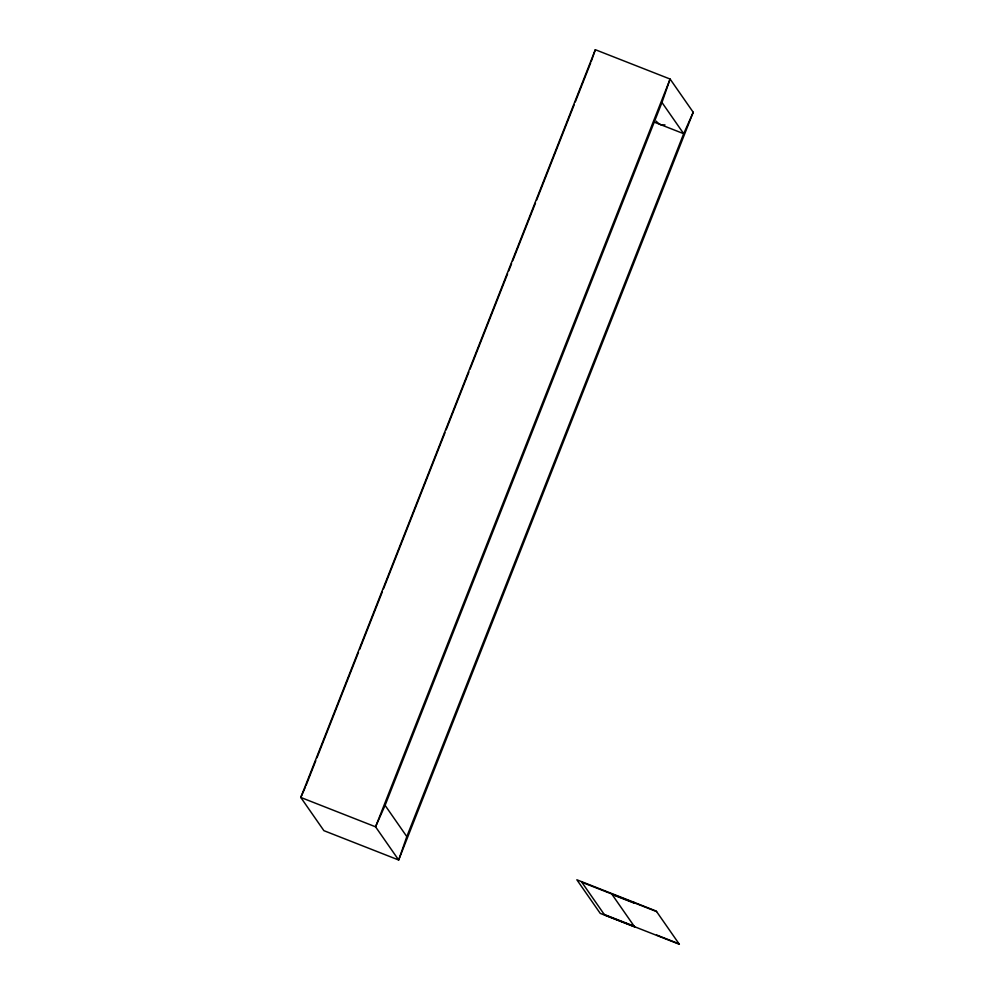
<?xml version="1.0" encoding="UTF-8"?>
<svg xmlns="http://www.w3.org/2000/svg" width="994" height="994" viewBox="0 0 994 994"><rect width="100%" height="100%" fill="white"/><g stroke="black" fill="none" stroke-linecap="round" stroke-linejoin="round"><path stroke-width="1.49" d="M591.268 61.417L595.331 49.7L670.105 79.048L693.216 112.26L398.669 860.009L323.895 830.661L300.784 797.449L595.331 49.7M693.216 112.26L683.686 133.693L406.807 836.588L398.669 860.009L375.558 826.809L300.784 797.449L305.556 786.739M661.967 102.481L670.105 79.048L375.558 826.809L385.088 805.364L661.967 102.481L683.686 133.693L654.238 122.138M306.127 785.285L315.794 760.721M316.937 757.838L358.486 652.362M359.617 649.467L382.392 591.678M383.522 588.783L444.989 432.738M446.132 429.855L468.895 372.054M470.038 369.172L507.599 273.81M508.742 270.915L511.587 263.696M512.718 260.801L535.493 203.012M536.623 200.117L574.184 104.755M575.327 101.873L590.697 62.858M664.974 124.884L661.395 124.946A12.065 12.04 -34.8 0 1 656.239 121.181M581.825 882.237L656.599 911.585M604.24 914.455L634.147 926.184M656.574 934.994L679.014 943.803M633.687 902.092L634.52 903.285L612.08 894.476L634.632 926.893L600.239 913.387L576.855 879.777L656.251 911.088L679.362 944.3L604.588 914.952L581.478 881.74M385.088 805.364L406.807 836.588"/></g></svg>
